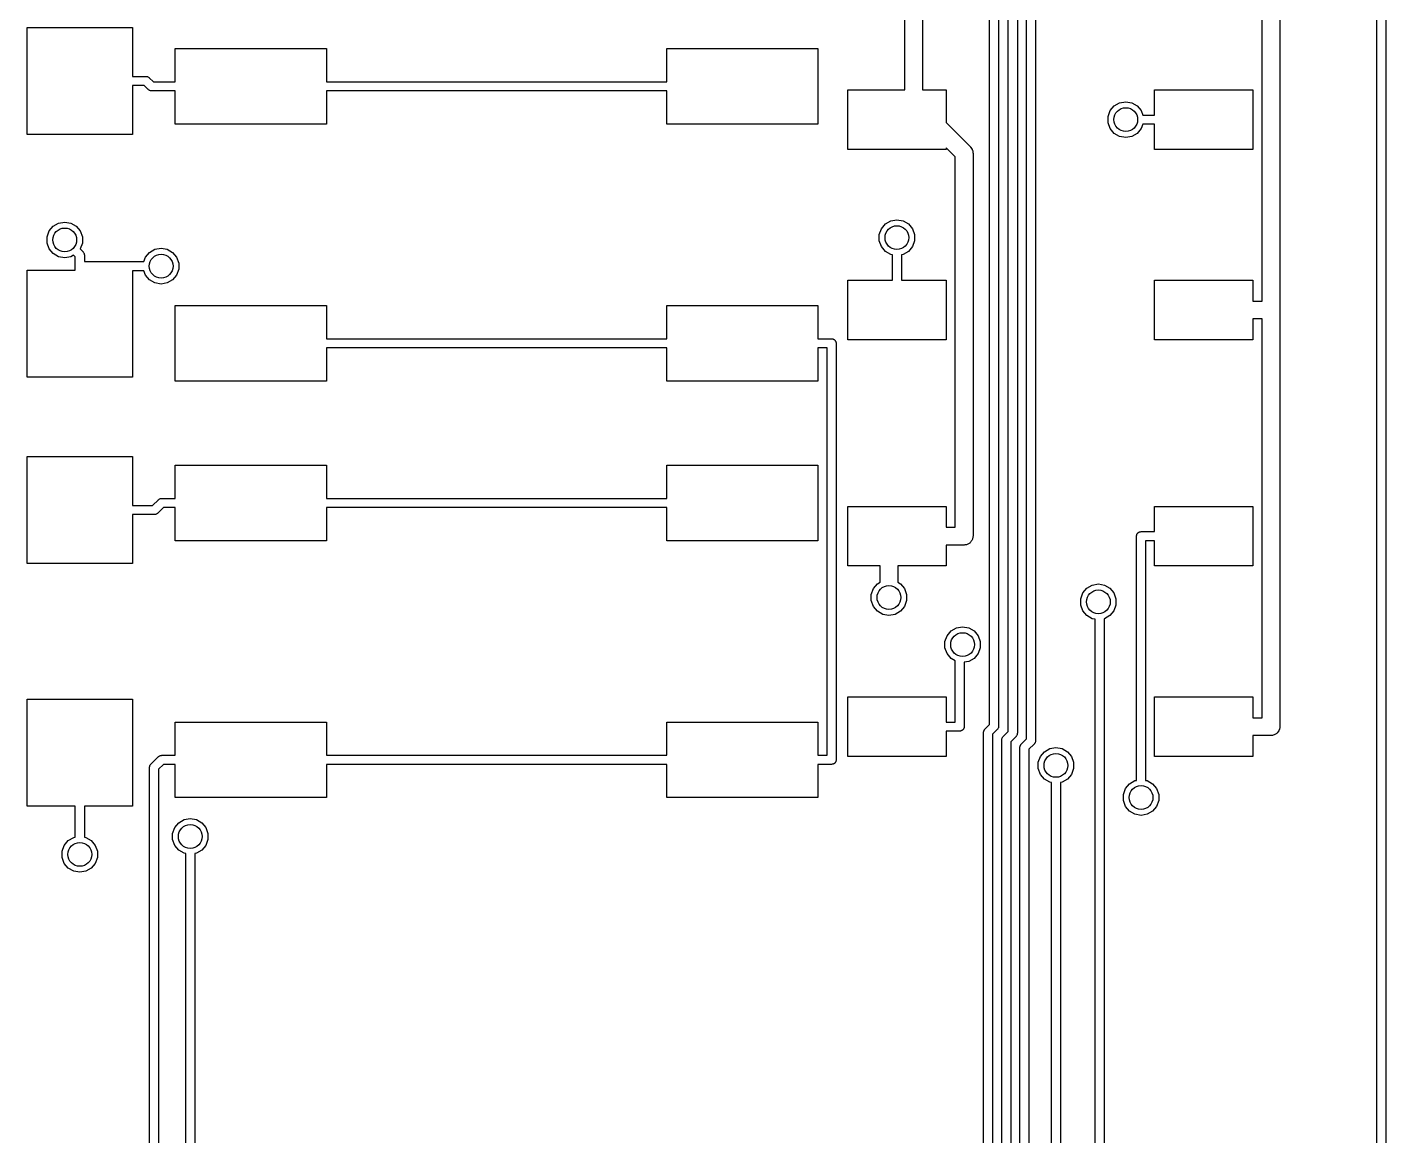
# Model space of a CAD drawing. Extents: x 0 to 100, y -163 to 0.
# Drawn here: x 54.12 to 76.93, y -54.48 to -35.85 of the extents above; entities that cross this region are included whole.
import ezdxf

# ---------------------------------------------------------------- set-up
doc = ezdxf.new("R2010")
doc.units = 0
doc.header["$MEASUREMENT"] = 0
doc.layers.add('BLACK', color=7, linetype='CONTINUOUS')

msp = doc.modelspace()

# ---------------------------------------------------------------- linework, layer by layer
at = {"layer": 'Black'}
for p, q in [((70.5932, -47.6814), (70.5932, -24.4596)), ((70.7456, -24.428), (70.7456, -47.713)), ((70.4318, -26.2284), (70.4318, -47.5952)), ((70.2794, -47.5636), (70.2794, -26.26)), ((69.1551, -28.037), (69.1551, -36.9)), ((68.8551, -36.9), (68.8551, -28.0991)), ((70.8983, -47.8079), (70.8983, -28.924)), ((71.0507, -28.9556), (71.0507, -47.8395)), ((74.8552, -40.45), (74.8552, -31.9313)), ((75.1552, -31.9934), (75.1552, -40.6)), ((76.7818, -65.9953), (76.7818, -32.339)), ((76.9342, -32.3706), (76.9342, -66.0269)), ((54.1161, -37.6491), (54.1161, -35.8508)), ((54.1161, -35.8508), (55.8839, -35.8508)), ((55.8839, -35.8508), (55.8839, -36.6738)), ((56.6025, -36.7648), (56.6025, -36.206)), ((56.6025, -36.206), (59.1425, -36.206)), ((59.1425, -36.206), (59.1425, -36.7648)), ((64.8575, -36.7648), (64.8575, -36.206)), ((64.8575, -36.206), (67.3975, -36.206)), ((67.3975, -36.206), (67.3975, -37.476)), ((55.8839, -36.6738), (56.1128, -36.6738)), ((56.1128, -36.6738), (56.1161, -36.6744)), ((56.1161, -36.6744), (56.1194, -36.6741)), ((56.1194, -36.6741), (56.1291, -36.6767)), ((56.1291, -36.6767), (56.1389, -36.6784)), ((56.1389, -36.6784), (56.1418, -36.6801)), ((56.1418, -36.6801), (56.145, -36.6809)), ((56.145, -36.6809), (56.1532, -36.6867)), ((56.1532, -36.6867), (56.1618, -36.6916)), ((56.1618, -36.6916), (56.1639, -36.6942)), ((56.1639, -36.6942), (56.1667, -36.6961)), ((56.1667, -36.6961), (56.2354, -36.7648)), ((56.0812, -36.8262), (55.8839, -36.8262)), ((55.8839, -36.8262), (55.8839, -37.6491)), ((56.1499, -36.8949), (56.0812, -36.8262)), ((56.1527, -36.8968), (56.1499, -36.8949)), ((56.1548, -36.8994), (56.1527, -36.8968)), ((56.1634, -36.9044), (56.1548, -36.8994)), ((56.1716, -36.9101), (56.1634, -36.9044)), ((56.1748, -36.9109), (56.1716, -36.9101)), ((56.1777, -36.9126), (56.1748, -36.9109)), ((56.1875, -36.9143), (56.1777, -36.9126)), ((56.1972, -36.9169), (56.1875, -36.9143)), ((56.2005, -36.9166), (56.1972, -36.9169)), ((56.2038, -36.9172), (56.2005, -36.9166)), ((56.6025, -36.9172), (56.2038, -36.9172)), ((56.2354, -36.7648), (56.6025, -36.7648)), ((56.6025, -37.476), (56.6025, -36.9172)), ((59.1425, -36.7648), (64.8575, -36.7648)), ((64.8575, -36.9172), (59.1425, -36.9172)), ((59.1425, -36.9172), (59.1425, -37.476)), ((64.8575, -37.476), (64.8575, -36.9172)), ((67.8975, -37.9), (67.8975, -36.9)), ((67.8975, -36.9), (68.8551, -36.9)), ((69.1551, -36.9), (69.5485, -36.9)), ((69.5485, -36.9), (69.5485, -37.4493)), ((73.0515, -37.3238), (73.0515, -36.9)), ((73.0515, -36.9), (74.7025, -36.9)), ((74.7025, -36.9), (74.7025, -37.9)), ((72.3056, -37.2494), (72.3728, -37.1693)), ((72.3728, -37.1693), (72.4634, -37.117)), ((72.4634, -37.117), (72.5664, -37.0989)), ((72.5664, -37.0989), (72.6694, -37.117)), ((72.6694, -37.117), (72.76, -37.1693)), ((72.76, -37.1693), (72.8272, -37.2494)), ((72.2698, -37.3477), (72.3056, -37.2494)), ((72.2698, -37.4523), (72.2698, -37.3477)), ((72.8272, -37.2494), (72.8543, -37.3238)), ((72.8543, -37.3238), (73.0515, -37.3238)), ((55.8839, -37.6491), (54.1161, -37.6491)), ((59.1425, -37.476), (56.6025, -37.476)), ((67.3975, -37.476), (64.8575, -37.476)), ((69.5485, -37.4493), (69.9573, -37.858)), ((72.3056, -37.5506), (72.2698, -37.4523)), ((72.3728, -37.6307), (72.3056, -37.5506)), ((72.4634, -37.683), (72.3728, -37.6307)), ((72.76, -37.6307), (72.6694, -37.683)), ((72.8272, -37.5506), (72.76, -37.6307)), ((72.8543, -37.4762), (72.8272, -37.5506)), ((73.0515, -37.4762), (72.8543, -37.4762)), ((73.0515, -37.9), (73.0515, -37.4762)), ((69.7012, -38.0262), (69.5485, -37.8735)), ((69.5485, -37.8735), (69.5485, -37.9)), ((69.9573, -37.858), (69.9611, -37.8634)), ((69.9611, -37.8634), (69.9661, -37.8677)), ((69.9661, -37.8677), (69.9759, -37.8847)), ((72.5664, -37.7011), (72.4634, -37.683)), ((72.6694, -37.683), (72.5664, -37.7011)), ((69.5485, -37.9), (67.8975, -37.9)), ((69.7012, -44.25), (69.7012, -38.0262)), ((69.9759, -37.8847), (69.9871, -37.9007)), ((69.9871, -37.9007), (69.9889, -37.9071)), ((69.9889, -37.9071), (69.9922, -37.9128)), ((69.9922, -37.9128), (69.9956, -37.9321)), ((69.9956, -37.9321), (70.0006, -37.951)), ((70.0006, -37.951), (70.0001, -37.9576)), ((70.0001, -37.9576), (70.0012, -37.9641)), ((70.0012, -37.9641), (70.0012, -44.4)), ((74.7025, -37.9), (73.0515, -37.9)), ((54.486, -39.2713), (54.5532, -39.1912)), ((54.5532, -39.1912), (54.6438, -39.1389)), ((54.6438, -39.1389), (54.7468, -39.1208)), ((54.7468, -39.1208), (54.8498, -39.1389)), ((54.8498, -39.1389), (54.9404, -39.1912)), ((54.9404, -39.1912), (55.0076, -39.2713)), ((68.4264, -39.3311), (68.4622, -39.2328)), ((68.4622, -39.2328), (68.5294, -39.1527)), ((68.5294, -39.1527), (68.62, -39.1004)), ((68.62, -39.1004), (68.723, -39.0823)), ((68.723, -39.0823), (68.826, -39.1004)), ((68.826, -39.1004), (68.9166, -39.1527)), ((68.9166, -39.1527), (68.9838, -39.2328)), ((68.9838, -39.2328), (69.0196, -39.3311)), ((54.4502, -39.3696), (54.486, -39.2713)), ((54.4502, -39.4742), (54.4502, -39.3696)), ((54.486, -39.5725), (54.4502, -39.4742)), ((55.0076, -39.2713), (55.0434, -39.3696)), ((55.0434, -39.4742), (55.0076, -39.5725)), ((55.0434, -39.3696), (55.0434, -39.4742)), ((68.4264, -39.4357), (68.4264, -39.3311)), ((68.4622, -39.534), (68.4264, -39.4357)), ((69.0196, -39.4357), (68.9838, -39.534)), ((69.0196, -39.3311), (69.0196, -39.4357)), ((54.5532, -39.6526), (54.486, -39.5725)), ((54.6438, -39.7049), (54.5532, -39.6526)), ((54.8956, -39.6784), (54.8498, -39.7049)), ((54.9238, -39.7067), (54.8956, -39.6784)), ((55.0076, -39.5725), (55.0065, -39.5738)), ((55.0065, -39.5738), (55.0539, -39.6212)), ((55.0539, -39.6212), (55.0558, -39.624)), ((55.0558, -39.624), (55.0584, -39.6261)), ((55.0584, -39.6261), (55.0633, -39.6347)), ((55.0633, -39.6347), (55.0691, -39.6429)), ((55.0691, -39.6429), (55.0699, -39.6461)), ((55.0699, -39.6461), (55.0716, -39.649)), ((55.0716, -39.649), (55.0733, -39.6588)), ((55.0733, -39.6588), (55.0759, -39.6685)), ((55.0759, -39.6685), (55.0756, -39.6718)), ((55.0756, -39.6718), (55.0762, -39.6751)), ((55.0762, -39.6751), (55.0762, -39.7862)), ((56.1049, -39.7118), (56.1721, -39.6317)), ((56.1721, -39.6317), (56.2627, -39.5794)), ((56.2627, -39.5794), (56.3657, -39.5613)), ((56.3657, -39.5613), (56.4687, -39.5794)), ((56.4687, -39.5794), (56.5593, -39.6317)), ((56.5593, -39.6317), (56.6265, -39.7118)), ((68.5294, -39.6141), (68.4622, -39.534)), ((68.62, -39.6664), (68.5294, -39.6141)), ((68.6468, -39.6711), (68.62, -39.6664)), ((68.6468, -40.1), (68.6468, -39.6711)), ((68.826, -39.6664), (68.7992, -39.6711)), ((68.7992, -39.6711), (68.7992, -40.1)), ((68.9166, -39.6141), (68.826, -39.6664)), ((68.9838, -39.534), (68.9166, -39.6141)), ((54.1161, -41.7284), (54.1161, -39.9301)), ((54.1161, -39.9301), (54.9238, -39.9301)), ((54.7468, -39.723), (54.6438, -39.7049)), ((54.8498, -39.7049), (54.7468, -39.723)), ((54.9238, -39.8624), (54.9238, -39.7067)), ((54.9238, -39.9301), (54.9238, -39.8624)), ((55.0762, -39.7862), (56.0778, -39.7862)), ((56.0778, -39.7862), (56.1049, -39.7118)), ((56.6265, -39.7118), (56.6623, -39.8101)), ((56.6623, -39.9147), (56.6265, -40.013)), ((56.6623, -39.8101), (56.6623, -39.9147)), ((56.0778, -39.9386), (55.8839, -39.9386)), ((55.8839, -39.9386), (55.8839, -41.7284)), ((56.1049, -40.013), (56.0778, -39.9386)), ((56.1721, -40.0931), (56.1049, -40.013)), ((56.2627, -40.1454), (56.1721, -40.0931)), ((56.3657, -40.1635), (56.2627, -40.1454)), ((56.4687, -40.1454), (56.3657, -40.1635)), ((56.5593, -40.0931), (56.4687, -40.1454)), ((56.6265, -40.013), (56.5593, -40.0931)), ((67.8975, -41.1), (67.8975, -40.1)), ((67.8975, -40.1), (68.6468, -40.1)), ((68.7992, -40.1), (69.5485, -40.1)), ((69.5485, -40.1), (69.5485, -41.1)), ((73.0515, -41.1), (73.0515, -40.1)), ((73.0515, -40.1), (74.7025, -40.1)), ((74.7025, -40.1), (74.7025, -40.45)), ((56.6025, -41.794), (56.6025, -40.524)), ((56.6025, -40.524), (59.1425, -40.524)), ((59.1425, -40.524), (59.1425, -41.0828)), ((64.8575, -41.0828), (64.8575, -40.524)), ((64.8575, -40.524), (67.3975, -40.524)), ((67.3975, -40.524), (67.3975, -41.0828)), ((74.7025, -40.45), (74.8552, -40.45)), ((75.1552, -40.6), (75.1552, -47.6)), ((74.8552, -40.75), (74.7025, -40.75)), ((74.7025, -40.75), (74.7025, -41.1)), ((74.8552, -47.45), (74.8552, -40.75)), ((59.1425, -41.0828), (64.8575, -41.0828)), ((64.8575, -41.2352), (59.1425, -41.2352)), ((59.1425, -41.2352), (59.1425, -41.794)), ((64.8575, -41.794), (64.8575, -41.2352)), ((67.3975, -41.0828), (67.6264, -41.0828)), ((67.5502, -41.2352), (67.3975, -41.2352)), ((67.3975, -41.2352), (67.3975, -41.794)), ((67.5502, -48.0828), (67.5502, -41.2352)), ((67.6264, -41.0828), (67.633, -41.084)), ((67.633, -41.084), (67.6396, -41.084)), ((67.6396, -41.084), (67.6459, -41.0862)), ((67.6459, -41.0862), (67.6525, -41.0874)), ((67.6525, -41.0874), (67.6582, -41.0907)), ((67.6582, -41.0907), (67.6645, -41.093)), ((67.6645, -41.093), (67.6696, -41.0973)), ((67.6696, -41.0973), (67.6754, -41.1006)), ((67.6754, -41.1006), (67.6797, -41.1057)), ((67.6797, -41.1057), (67.6848, -41.11)), ((67.6848, -41.11), (67.6881, -41.1158)), ((67.6881, -41.1158), (67.6924, -41.1209)), ((67.6924, -41.1209), (67.6947, -41.1272)), ((67.6947, -41.1272), (67.698, -41.1329)), ((67.698, -41.1329), (67.6992, -41.1395)), ((67.6992, -41.1395), (67.7014, -41.1458)), ((67.7014, -41.1458), (67.7014, -41.1524)), ((67.7014, -41.1524), (67.7026, -41.159)), ((67.7026, -41.159), (67.7026, -48.159)), ((69.5485, -41.1), (67.8975, -41.1)), ((74.7025, -41.1), (73.0515, -41.1)), ((55.8839, -41.7284), (54.1161, -41.7284)), ((59.1425, -41.794), (56.6025, -41.794)), ((67.3975, -41.794), (64.8575, -41.794)), ((54.1161, -44.8595), (54.1161, -43.0612)), ((54.1161, -43.0612), (55.8839, -43.0612)), ((55.8839, -43.0612), (55.8839, -43.8842)), ((56.6025, -43.7648), (56.6025, -43.206)), ((56.6025, -43.206), (59.1425, -43.206)), ((59.1425, -43.206), (59.1425, -43.7648)), ((64.8575, -43.7648), (64.8575, -43.206)), ((64.8575, -43.206), (67.3975, -43.206)), ((67.3975, -43.206), (67.3975, -44.476)), ((56.2226, -43.8842), (56.3197, -43.7871)), ((56.3197, -43.7871), (56.3225, -43.7852)), ((56.3225, -43.7852), (56.3246, -43.7826)), ((56.3246, -43.7826), (56.3332, -43.7777)), ((56.3332, -43.7777), (56.3414, -43.7719)), ((56.3414, -43.7719), (56.3446, -43.7711)), ((56.3446, -43.7711), (56.3475, -43.7694)), ((56.3475, -43.7694), (56.3573, -43.7677)), ((56.3573, -43.7677), (56.367, -43.7651)), ((56.367, -43.7651), (56.3703, -43.7654)), ((56.3703, -43.7654), (56.3736, -43.7648)), ((56.3736, -43.7648), (56.6025, -43.7648)), ((59.1425, -43.7648), (64.8575, -43.7648)), ((55.8839, -43.8842), (56.2226, -43.8842)), ((56.2542, -44.0366), (55.8839, -44.0366)), ((55.8839, -44.0366), (55.8839, -44.8595)), ((56.2575, -44.036), (56.2542, -44.0366)), ((56.2608, -44.0363), (56.2575, -44.036)), ((56.2705, -44.0337), (56.2608, -44.0363)), ((56.2803, -44.032), (56.2705, -44.0337)), ((56.2832, -44.0303), (56.2803, -44.032)), ((56.2864, -44.0295), (56.2832, -44.0303)), ((56.2946, -44.0237), (56.2864, -44.0295)), ((56.3032, -44.0188), (56.2946, -44.0237)), ((56.3053, -44.0162), (56.3032, -44.0188)), ((56.3081, -44.0143), (56.3053, -44.0162)), ((56.4052, -43.9172), (56.3081, -44.0143)), ((56.6025, -43.9172), (56.4052, -43.9172)), ((56.6025, -44.476), (56.6025, -43.9172)), ((64.8575, -43.9172), (59.1425, -43.9172)), ((59.1425, -43.9172), (59.1425, -44.476)), ((64.8575, -44.476), (64.8575, -43.9172)), ((67.8975, -44.9), (67.8975, -43.9)), ((67.8975, -43.9), (69.5485, -43.9)), ((69.5485, -43.9), (69.5485, -44.25)), ((73.0515, -44.3238), (73.0515, -43.9)), ((73.0515, -43.9), (74.7025, -43.9)), ((74.7025, -43.9), (74.7025, -44.9)), ((69.5485, -44.25), (69.7012, -44.25)), ((59.1425, -44.476), (56.6025, -44.476)), ((67.3975, -44.476), (64.8575, -44.476)), ((69.9727, -44.4851), (69.9661, -44.4964)), ((69.9811, -44.475), (69.9727, -44.4851)), ((69.9856, -44.4627), (69.9811, -44.475)), ((69.9922, -44.4513), (69.9856, -44.4627)), ((69.9944, -44.4384), (69.9922, -44.4513)), ((69.9989, -44.426), (69.9944, -44.4384)), ((70.0012, -44.4), (69.9989, -44.4129)), ((69.9989, -44.4129), (69.9989, -44.426)), ((72.7464, -44.4), (72.7476, -44.3934)), ((72.7464, -48.5032), (72.7464, -44.4)), ((72.7476, -44.3868), (72.7498, -44.3805)), ((72.7476, -44.3934), (72.7476, -44.3868)), ((72.7498, -44.3805), (72.751, -44.3739)), ((72.751, -44.3739), (72.7543, -44.3682)), ((72.7543, -44.3682), (72.7566, -44.3619)), ((72.7566, -44.3619), (72.7609, -44.3568)), ((72.7609, -44.3568), (72.7642, -44.351)), ((72.7642, -44.351), (72.7693, -44.3467)), ((72.7693, -44.3467), (72.7736, -44.3416)), ((72.7736, -44.3416), (72.7794, -44.3383)), ((72.7794, -44.3383), (72.7845, -44.334)), ((72.7845, -44.334), (72.7908, -44.3317)), ((72.7908, -44.3317), (72.7965, -44.3284)), ((72.7965, -44.3284), (72.8031, -44.3272)), ((72.8031, -44.3272), (72.8094, -44.325)), ((72.8094, -44.325), (72.816, -44.325)), ((72.816, -44.325), (72.8226, -44.3238)), ((72.8226, -44.3238), (73.0515, -44.3238)), ((73.0515, -44.4762), (72.8988, -44.4762)), ((72.8988, -44.4762), (72.8988, -48.5032)), ((73.0515, -44.9), (73.0515, -44.4762)), ((69.8512, -44.55), (69.5485, -44.55)), ((69.5485, -44.55), (69.5485, -44.9)), ((69.8641, -44.5477), (69.8512, -44.55)), ((69.8772, -44.5477), (69.8641, -44.5477)), ((69.8896, -44.5432), (69.8772, -44.5477)), ((69.9025, -44.541), (69.8896, -44.5432)), ((69.9139, -44.5344), (69.9025, -44.541)), ((69.9262, -44.5299), (69.9139, -44.5344)), ((69.9363, -44.5215), (69.9262, -44.5299)), ((69.9476, -44.5149), (69.9363, -44.5215)), ((69.9561, -44.5049), (69.9476, -44.5149)), ((69.9661, -44.4964), (69.9561, -44.5049)), ((55.8839, -44.8595), (54.1161, -44.8595)), ((68.44, -44.9), (67.8975, -44.9)), ((68.44, -45.175), (68.44, -44.9)), ((69.5485, -44.9), (68.74, -44.9)), ((68.74, -44.9), (68.74, -45.175)), ((74.7025, -44.9), (73.0515, -44.9)), ((68.3964, -45.2001), (68.44, -45.175)), ((68.74, -45.175), (68.7836, -45.2001)), ((68.2934, -45.3785), (68.3292, -45.2802)), ((68.2934, -45.4831), (68.2934, -45.3785)), ((68.3292, -45.2802), (68.3964, -45.2001)), ((68.7836, -45.2001), (68.8508, -45.2802)), ((68.8508, -45.2802), (68.8866, -45.3785)), ((68.8866, -45.3785), (68.8866, -45.4831)), ((71.8093, -45.4521), (71.8451, -45.3538)), ((71.8451, -45.3538), (71.9123, -45.2737)), ((71.9123, -45.2737), (72.0029, -45.2214)), ((72.0029, -45.2214), (72.1059, -45.2033)), ((72.1059, -45.2033), (72.2089, -45.2214)), ((72.2089, -45.2214), (72.2995, -45.2737)), ((72.2995, -45.2737), (72.3667, -45.3538)), ((72.3667, -45.3538), (72.4025, -45.4521)), ((68.3292, -45.5814), (68.2934, -45.4831)), ((68.3964, -45.6615), (68.3292, -45.5814)), ((68.8508, -45.5814), (68.7836, -45.6615)), ((68.8866, -45.4831), (68.8508, -45.5814)), ((71.8093, -45.5567), (71.8093, -45.4521)), ((71.8451, -45.655), (71.8093, -45.5567)), ((72.4025, -45.5567), (72.3667, -45.655)), ((72.4025, -45.4521), (72.4025, -45.5567)), ((68.487, -45.7138), (68.3964, -45.6615)), ((68.59, -45.7319), (68.487, -45.7138)), ((68.693, -45.7138), (68.59, -45.7319)), ((68.7836, -45.6615), (68.693, -45.7138)), ((71.9123, -45.7351), (71.8451, -45.655)), ((72.0029, -45.7874), (71.9123, -45.7351)), ((72.0501, -45.7957), (72.0029, -45.7874)), ((72.0501, -69.6969), (72.0501, -45.7957)), ((72.2089, -45.7874), (72.2025, -45.7885)), ((72.2025, -45.7885), (72.2025, -69.6969)), ((72.2995, -45.7351), (72.2089, -45.7874)), ((72.3667, -45.655), (72.2995, -45.7351)), ((69.53, -46.1703), (69.5658, -46.072)), ((69.5658, -46.072), (69.633, -45.9919)), ((69.633, -45.9919), (69.7236, -45.9396)), ((69.7236, -45.9396), (69.8266, -45.9215)), ((69.8266, -45.9215), (69.9296, -45.9396)), ((69.9296, -45.9396), (70.0202, -45.9919)), ((70.0202, -45.9919), (70.0874, -46.072)), ((70.0874, -46.072), (70.1232, -46.1703)), ((69.53, -46.2749), (69.53, -46.1703)), ((69.5658, -46.3732), (69.53, -46.2749)), ((70.1232, -46.2749), (70.0874, -46.3732)), ((70.1232, -46.1703), (70.1232, -46.2749)), ((69.633, -46.4533), (69.5658, -46.3732)), ((69.7012, -46.4927), (69.633, -46.4533)), ((69.7012, -47.5238), (69.7012, -46.4927)), ((69.9296, -46.5056), (69.8536, -46.519)), ((69.8536, -46.519), (69.8536, -47.6)), ((70.0202, -46.4533), (69.9296, -46.5056)), ((70.0874, -46.3732), (70.0202, -46.4533)), ((54.1161, -48.9388), (54.1161, -47.1405)), ((54.1161, -47.1405), (55.8839, -47.1405)), ((55.8839, -47.1405), (55.8839, -48.9388)), ((67.8975, -48.1), (67.8975, -47.1)), ((67.8975, -47.1), (69.5485, -47.1)), ((69.5485, -47.1), (69.5485, -47.5238)), ((73.0515, -48.1), (73.0515, -47.1)), ((73.0515, -47.1), (74.7025, -47.1)), ((74.7025, -47.1), (74.7025, -47.45)), ((74.7025, -47.45), (74.8552, -47.45)), ((56.6025, -48.0828), (56.6025, -47.524)), ((56.6025, -47.524), (59.1425, -47.524)), ((59.1425, -47.524), (59.1425, -48.0828)), ((64.8575, -48.0828), (64.8575, -47.524)), ((64.8575, -47.524), (67.3975, -47.524)), ((67.3975, -47.524), (67.3975, -48.0828)), ((69.5485, -47.5238), (69.7012, -47.5238)), ((69.7774, -47.6762), (69.5485, -47.6762)), ((69.5485, -47.6762), (69.5485, -48.1)), ((69.784, -47.675), (69.7774, -47.6762)), ((69.7906, -47.675), (69.784, -47.675)), ((69.7969, -47.6728), (69.7906, -47.675)), ((69.8035, -47.6716), (69.7969, -47.6728)), ((69.8092, -47.6683), (69.8035, -47.6716)), ((69.8155, -47.666), (69.8092, -47.6683)), ((69.8206, -47.6617), (69.8155, -47.666)), ((69.8264, -47.6584), (69.8206, -47.6617)), ((69.8307, -47.6533), (69.8264, -47.6584)), ((69.8358, -47.649), (69.8307, -47.6533)), ((69.8391, -47.6432), (69.8358, -47.649)), ((69.8434, -47.6381), (69.8391, -47.6432)), ((69.8457, -47.6318), (69.8434, -47.6381)), ((69.849, -47.6261), (69.8457, -47.6318)), ((69.8502, -47.6195), (69.849, -47.6261)), ((69.8524, -47.6132), (69.8502, -47.6195)), ((69.8536, -47.6), (69.8524, -47.6066)), ((69.8524, -47.6066), (69.8524, -47.6132)), ((70.179, -47.6893), (70.1816, -47.6796)), ((70.1793, -47.6926), (70.179, -47.6893)), ((70.1816, -47.6796), (70.1833, -47.6698)), ((70.1833, -47.6698), (70.185, -47.6669)), ((70.185, -47.6669), (70.1858, -47.6637)), ((70.1858, -47.6637), (70.1916, -47.6555)), ((70.1916, -47.6555), (70.1965, -47.6469)), ((70.1965, -47.6469), (70.1991, -47.6448)), ((70.1991, -47.6448), (70.201, -47.642)), ((70.201, -47.642), (70.2794, -47.5636)), ((70.4095, -47.6491), (70.3311, -47.7275)), ((70.4114, -47.6463), (70.4095, -47.6491)), ((70.414, -47.6442), (70.4114, -47.6463)), ((70.4189, -47.6356), (70.414, -47.6442)), ((70.4247, -47.6274), (70.4189, -47.6356)), ((70.4255, -47.6242), (70.4247, -47.6274)), ((70.4272, -47.6213), (70.4255, -47.6242)), ((70.4289, -47.6115), (70.4272, -47.6213)), ((70.4315, -47.6018), (70.4289, -47.6115)), ((70.4318, -47.5952), (70.4312, -47.5985)), ((70.4312, -47.5985), (70.4315, -47.6018)), ((70.5061, -47.7685), (70.5932, -47.6814)), ((75.1267, -47.6851), (75.1201, -47.6964)), ((75.1351, -47.675), (75.1267, -47.6851)), ((75.1396, -47.6627), (75.1351, -47.675)), ((75.1462, -47.6513), (75.1396, -47.6627)), ((75.1484, -47.6384), (75.1462, -47.6513)), ((75.1529, -47.626), (75.1484, -47.6384)), ((75.1552, -47.6), (75.1529, -47.6129)), ((75.1529, -47.6129), (75.1529, -47.626)), ((70.1787, -47.6959), (70.1793, -47.6926)), ((70.1787, -65.5874), (70.1787, -47.6959)), ((70.3311, -47.7275), (70.3311, -65.619)), ((70.4838, -47.8224), (70.4844, -47.8191)), ((70.4838, -66.2382), (70.4838, -47.8224)), ((70.4841, -47.8158), (70.4867, -47.8061)), ((70.4844, -47.8191), (70.4841, -47.8158)), ((70.4867, -47.8061), (70.4884, -47.7963)), ((70.4884, -47.7963), (70.4901, -47.7934)), ((70.4901, -47.7934), (70.4909, -47.7902)), ((70.4909, -47.7902), (70.4967, -47.782)), ((70.4967, -47.782), (70.5016, -47.7734)), ((70.5016, -47.7734), (70.5042, -47.7713)), ((70.5042, -47.7713), (70.5061, -47.7685)), ((70.7233, -47.7669), (70.6362, -47.854)), ((70.6362, -47.854), (70.6362, -66.2698)), ((70.7252, -47.7641), (70.7233, -47.7669)), ((70.7278, -47.762), (70.7252, -47.7641)), ((70.7327, -47.7534), (70.7278, -47.762)), ((70.7385, -47.7452), (70.7327, -47.7534)), ((70.7393, -47.742), (70.7385, -47.7452)), ((70.741, -47.7391), (70.7393, -47.742)), ((70.7427, -47.7293), (70.741, -47.7391)), ((70.7453, -47.7196), (70.7427, -47.7293)), ((70.7456, -47.713), (70.745, -47.7163)), ((70.745, -47.7163), (70.7453, -47.7196)), ((70.7952, -47.9199), (70.796, -47.9167)), ((70.796, -47.9167), (70.8018, -47.9085)), ((70.8018, -47.9085), (70.8067, -47.8999)), ((70.8067, -47.8999), (70.8093, -47.8978)), ((70.8093, -47.8978), (70.8112, -47.895)), ((70.8112, -47.895), (70.8983, -47.8079)), ((71.0284, -47.8934), (70.9413, -47.9805)), ((71.0303, -47.8906), (71.0284, -47.8934)), ((71.0329, -47.8885), (71.0303, -47.8906)), ((71.0378, -47.8799), (71.0329, -47.8885)), ((71.0436, -47.8717), (71.0378, -47.8799)), ((71.0444, -47.8685), (71.0436, -47.8717)), ((71.0461, -47.8656), (71.0444, -47.8685)), ((71.0478, -47.8558), (71.0461, -47.8656)), ((71.0504, -47.8461), (71.0478, -47.8558)), ((71.0507, -47.8395), (71.0501, -47.8428)), ((71.0501, -47.8428), (71.0504, -47.8461)), ((75.0052, -47.75), (74.7025, -47.75)), ((74.7025, -47.75), (74.7025, -48.1)), ((75.0181, -47.7477), (75.0052, -47.75)), ((75.0312, -47.7477), (75.0181, -47.7477)), ((75.0436, -47.7432), (75.0312, -47.7477)), ((75.0565, -47.741), (75.0436, -47.7432)), ((75.0679, -47.7344), (75.0565, -47.741)), ((75.0802, -47.7299), (75.0679, -47.7344)), ((75.0903, -47.7215), (75.0802, -47.7299)), ((75.1016, -47.7149), (75.0903, -47.7215)), ((75.1101, -47.7049), (75.1016, -47.7149)), ((75.1201, -47.6964), (75.1101, -47.7049)), ((56.1933, -48.2315), (56.3197, -48.1051)), ((56.3197, -48.1051), (56.3225, -48.1032)), ((56.3225, -48.1032), (56.3246, -48.1006)), ((56.3246, -48.1006), (56.3332, -48.0956)), ((56.3332, -48.0956), (56.3414, -48.0899)), ((56.3414, -48.0899), (56.3446, -48.0891)), ((56.3446, -48.0891), (56.3475, -48.0874)), ((56.3475, -48.0874), (56.3573, -48.0857)), ((56.3573, -48.0857), (56.367, -48.0831)), ((56.367, -48.0831), (56.3703, -48.0834)), ((56.3703, -48.0834), (56.3736, -48.0828)), ((56.3736, -48.0828), (56.6025, -48.0828)), ((59.1425, -48.0828), (64.8575, -48.0828)), ((67.3975, -48.0828), (67.5502, -48.0828)), ((69.5485, -48.1), (67.8975, -48.1)), ((70.7889, -47.9489), (70.7895, -47.9456)), ((70.7889, -66.7132), (70.7889, -47.9489)), ((70.7892, -47.9423), (70.7918, -47.9326)), ((70.7895, -47.9456), (70.7892, -47.9423)), ((70.7918, -47.9326), (70.7935, -47.9228)), ((70.7935, -47.9228), (70.7952, -47.9199)), ((70.9413, -47.9805), (70.9413, -66.7448)), ((71.0974, -48.1999), (71.1332, -48.1016)), ((71.1332, -48.1016), (71.2004, -48.0215)), ((71.2004, -48.0215), (71.291, -47.9692)), ((71.291, -47.9692), (71.394, -47.9511)), ((71.394, -47.9511), (71.497, -47.9692)), ((71.497, -47.9692), (71.5876, -48.0215)), ((71.5876, -48.0215), (71.6548, -48.1016)), ((71.6548, -48.1016), (71.6906, -48.1999)), ((74.7025, -48.1), (73.0515, -48.1)), ((56.171, -48.2854), (56.1716, -48.2821)), ((56.171, -55.9742), (56.171, -48.2854)), ((56.1713, -48.2788), (56.1739, -48.2691)), ((56.1716, -48.2821), (56.1713, -48.2788)), ((56.1739, -48.2691), (56.1756, -48.2593)), ((56.1756, -48.2593), (56.1773, -48.2564)), ((56.1773, -48.2564), (56.1781, -48.2532)), ((56.1781, -48.2532), (56.1839, -48.245)), ((56.1839, -48.245), (56.1888, -48.2364)), ((56.1888, -48.2364), (56.1914, -48.2343)), ((56.1914, -48.2343), (56.1933, -48.2315)), ((56.4052, -48.2352), (56.3234, -48.317)), ((56.3234, -48.317), (56.3234, -56.0058)), ((56.6025, -48.2352), (56.4052, -48.2352)), ((56.6025, -48.794), (56.6025, -48.2352)), ((64.8575, -48.2352), (59.1425, -48.2352)), ((59.1425, -48.2352), (59.1425, -48.794)), ((64.8575, -48.794), (64.8575, -48.2352)), ((67.6264, -48.2352), (67.3975, -48.2352)), ((67.3975, -48.2352), (67.3975, -48.794)), ((67.633, -48.234), (67.6264, -48.2352)), ((67.6396, -48.234), (67.633, -48.234)), ((67.6459, -48.2318), (67.6396, -48.234)), ((67.6525, -48.2306), (67.6459, -48.2318)), ((67.6582, -48.2273), (67.6525, -48.2306)), ((67.6645, -48.225), (67.6582, -48.2273)), ((67.6696, -48.2207), (67.6645, -48.225)), ((67.6754, -48.2174), (67.6696, -48.2207)), ((67.6797, -48.2123), (67.6754, -48.2174)), ((67.6848, -48.208), (67.6797, -48.2123)), ((67.6881, -48.2022), (67.6848, -48.208)), ((67.6924, -48.1971), (67.6881, -48.2022)), ((67.6947, -48.1908), (67.6924, -48.1971)), ((67.698, -48.1851), (67.6947, -48.1908)), ((67.6992, -48.1785), (67.698, -48.1851)), ((67.7014, -48.1722), (67.6992, -48.1785)), ((67.7026, -48.159), (67.7014, -48.1656)), ((67.7014, -48.1656), (67.7014, -48.1722)), ((71.0974, -48.3045), (71.0974, -48.1999)), ((71.1332, -48.4028), (71.0974, -48.3045)), ((71.6906, -48.3045), (71.6548, -48.4028)), ((71.6906, -48.1999), (71.6906, -48.3045)), ((71.2004, -48.4829), (71.1332, -48.4028)), ((71.291, -48.5352), (71.2004, -48.4829)), ((71.3178, -48.5399), (71.291, -48.5352)), ((71.3178, -69.2207), (71.3178, -48.5399)), ((71.497, -48.5352), (71.4702, -48.5399)), ((71.4702, -48.5399), (71.4702, -69.2523)), ((71.5876, -48.4829), (71.497, -48.5352)), ((71.6548, -48.4028), (71.5876, -48.4829)), ((72.5618, -48.6403), (72.629, -48.5602)), ((72.629, -48.5602), (72.7196, -48.5079)), ((72.7196, -48.5079), (72.7464, -48.5032)), ((72.8988, -48.5032), (72.9256, -48.5079)), ((72.9256, -48.5079), (73.0162, -48.5602)), ((73.0162, -48.5602), (73.0834, -48.6403)), ((59.1425, -48.794), (56.6025, -48.794)), ((67.3975, -48.794), (64.8575, -48.794)), ((72.526, -48.7386), (72.5618, -48.6403)), ((72.526, -48.8432), (72.526, -48.7386)), ((73.0834, -48.6403), (73.1192, -48.7386)), ((73.1192, -48.7386), (73.1192, -48.8432)), ((54.9238, -48.9388), (54.1161, -48.9388)), ((54.9238, -49.4597), (54.9238, -48.9388)), ((55.8839, -48.9388), (55.0762, -48.9388)), ((55.0762, -48.9388), (55.0762, -49.4597)), ((72.5618, -48.9415), (72.526, -48.8432)), ((72.629, -49.0216), (72.5618, -48.9415)), ((72.7196, -49.0739), (72.629, -49.0216)), ((73.0162, -49.0216), (72.9256, -49.0739)), ((73.0834, -48.9415), (73.0162, -49.0216)), ((73.1192, -48.8432), (73.0834, -48.9415)), ((56.5946, -49.2959), (56.6618, -49.2158)), ((56.6618, -49.2158), (56.7524, -49.1635)), ((56.7524, -49.1635), (56.8554, -49.1454)), ((56.8554, -49.1454), (56.9584, -49.1635)), ((56.9584, -49.1635), (57.049, -49.2158)), ((57.049, -49.2158), (57.1162, -49.2959)), ((72.8226, -49.092), (72.7196, -49.0739)), ((72.9256, -49.0739), (72.8226, -49.092)), ((54.8064, -49.5167), (54.897, -49.4644)), ((54.897, -49.4644), (54.9238, -49.4597)), ((55.0762, -49.4597), (55.103, -49.4644)), ((55.103, -49.4644), (55.1936, -49.5167)), ((56.5588, -49.3942), (56.5946, -49.2959)), ((56.5588, -49.4988), (56.5588, -49.3942)), ((56.5946, -49.5971), (56.5588, -49.4988)), ((57.1162, -49.2959), (57.152, -49.3942)), ((57.152, -49.4988), (57.1162, -49.5971)), ((57.152, -49.3942), (57.152, -49.4988)), ((54.7034, -49.6951), (54.7392, -49.5968)), ((54.7034, -49.7997), (54.7034, -49.6951)), ((54.7392, -49.5968), (54.8064, -49.5167)), ((55.1936, -49.5167), (55.2608, -49.5968)), ((55.2608, -49.5968), (55.2966, -49.6951)), ((55.2966, -49.6951), (55.2966, -49.7997)), ((56.6618, -49.6772), (56.5946, -49.5971)), ((56.7524, -49.7295), (56.6618, -49.6772)), ((56.7792, -49.7342), (56.7524, -49.7295)), ((56.7792, -56.0665), (56.7792, -49.7342)), ((56.9584, -49.7295), (56.9316, -49.7342)), ((56.9316, -49.7342), (56.9316, -56.0981)), ((57.049, -49.6772), (56.9584, -49.7295)), ((57.1162, -49.5971), (57.049, -49.6772)), ((54.7392, -49.898), (54.7034, -49.7997)), ((54.8064, -49.9781), (54.7392, -49.898)), ((55.2608, -49.898), (55.1936, -49.9781)), ((55.2966, -49.7997), (55.2608, -49.898)), ((54.897, -50.0304), (54.8064, -49.9781)), ((55, -50.0485), (54.897, -50.0304)), ((55.103, -50.0304), (55, -50.0485)), ((55.1936, -49.9781), (55.103, -50.0304))]:
    msp.add_line(p, q, dxfattribs=at)
for centre in [(72.5664, -37.4), (54.7468, -39.4219), (68.723, -39.3834), (56.3657, -39.8624), (68.59, -45.4308), (72.1059, -45.5044), (69.8266, -46.2226), (71.394, -48.2522), (72.8226, -48.7909), (56.8554, -49.4465), (55, -49.7474)]:
    msp.add_circle(centre, 0.2, dxfattribs=at)

doc.saveas('drawing.dxf')
